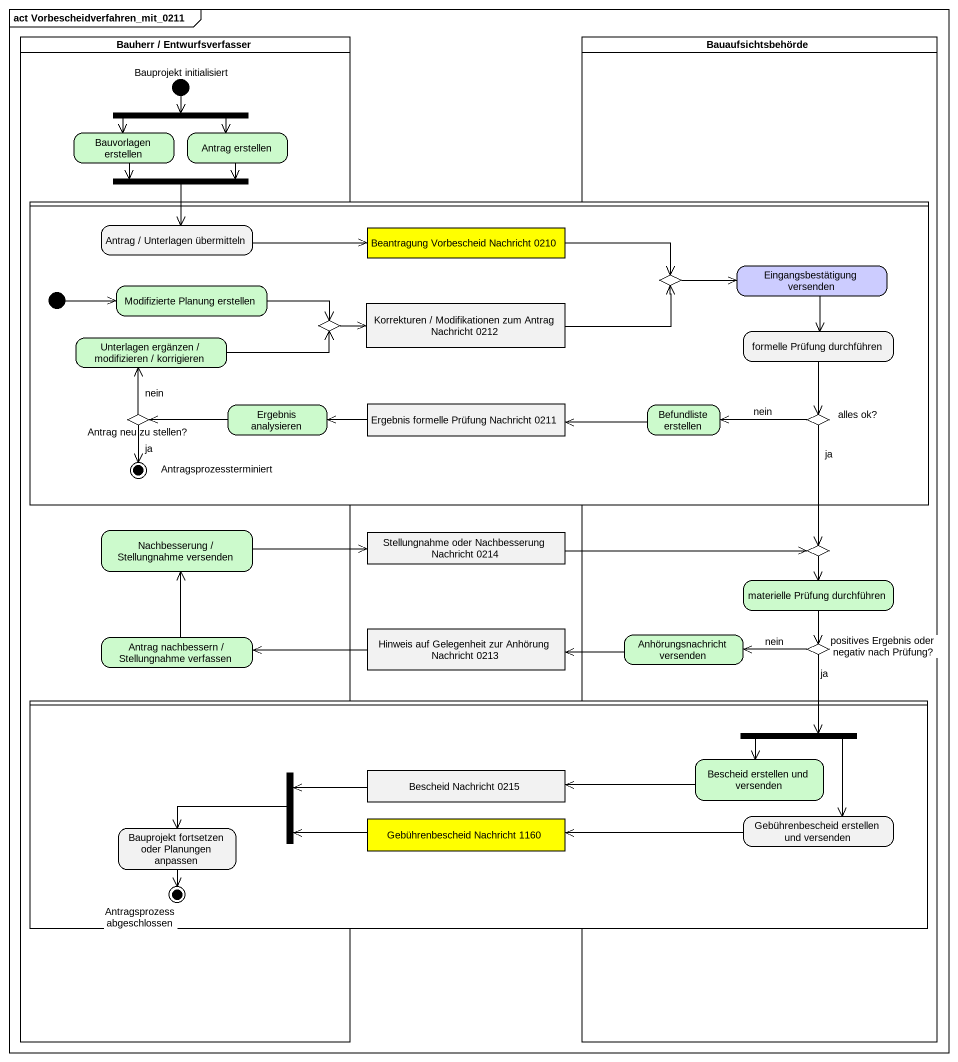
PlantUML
@startuml
mainframe act Vorbescheidverfahren_mit_0211
hide empty description
state "Bauherr / Entwurfsverfasser" as Bauherr_Entwurfsverfasser <<partition>> {
  state fork1 <<fork>>
  state "Bauprojekt initialisiert" as Bauprojekt_initialisiert <<start>>
  state "Bauvorlagen erstellen" as Bauvorlagen_erstellen #CCFACC
  state "Antrag erstellen" as Antrag_erstellen #CCFACC
  state fork2 <<join>>
  state "Nachbesserung / Stellungnahme versenden" as Nachbesserung_Stellungnahme #CCFACC
  state "Antrag nachbessern / Stellungnahme verfassen" as Antrag_nachbessern #CCFACC
}
state Bauaufsichtsbehörde <<partition>> {
  state choice3 <<choice>>
  state "materielle Prüfung durchführen" as materielle_Prüfung #CCFACC
  state "Anhörungsnachricht versenden" as Anhörungsnachricht_versenden #CCFACC
  state "positives Ergebnis oder negativ nach Prüfung?" as positives_Ergebnis_oder <<choice>>
}
state " " as lane1 <<partition>> {
  state "Antrag / Unterlagen übermitteln" as Antrag_Unterlagen
  state "Beantragung Vorbescheid Nachricht 0210" as Beantragung_Vorbescheid <<object>> #FFFF00
  state choice1 <<choice>>
  state "Eingangsbestätigung versenden" as Eingangsbestätigung #CCCCFF
  state "Modifizierte Planung erstellen" as Modifizierte_Planung #CCFACC
  state choice2 <<choice>>
  state "Korrekturen / Modifikationen zum Antrag Nachricht 0212" as Korrekturen_Modifikationen <<object>>
  state "Unterlagen ergänzen / modifizieren / korrigieren" as Unterlagen_ergänzen #CCFACC
  state "formelle Prüfung durchführen" as formelle_Prüfung_durchführen
  state "Ergebnis analysieren" as Ergebnis_analysieren #CCFACC
  state "Ergebnis formelle Prüfung Nachricht 0211" as Ergebnis_formelle_Prüfung <<object>>
  state "Befundliste erstellen" as Befundliste_erstellen #CCFACC
  state "Antrag neu zu stellen?" as Antrag_neu_zu_stellen <<choice>>
  state "alles ok?" as alles_ok <<choice>>
  state Antragsprozessterminiert <<end>>
  [*] -right-> Modifizierte_Planung
}
state "Stellungnahme oder Nachbesserung Nachricht 0214" as Stellungnahme_oder <<object>>
state "Hinweis auf Gelegenheit zur Anhörung Nachricht 0213" as Hinweis_auf_Gelegenheit_zur <<object>>
state " " as lane2 <<partition>> {
  state fork3 <<fork>>
  state fork4 <<join>>
  state "Bescheid Nachricht 0215" as Bescheid_Nachricht_0215 <<object>>
  state "Bescheid erstellen und versenden" as Bescheid_erstellen_und #CCFACC
  state "Gebührenbescheid Nachricht 1160" as Gebührenbescheid_Nachricht <<object>> #FFFF00
  state "Gebührenbescheid erstellen und versenden" as Gebührenbescheid_erstellen
  state "Bauprojekt fortsetzen oder Planungen anpassen" as Bauprojekt_fortsetzen_oder
  state "Antragsprozess abgeschlossen" as Antragsprozess_abgeschlossen <<end>>
}
fork1 -left-> Bauvorlagen_erstellen
fork1 -right-> Antrag_erstellen
Bauprojekt_initialisiert --> fork1
Bauvorlagen_erstellen -right-> fork2
Antrag_erstellen -left-> fork2
fork2 --> Antrag_Unterlagen
Antrag_Unterlagen -right-> Beantragung_Vorbescheid
Beantragung_Vorbescheid -right-> choice1
choice1 -right-> Eingangsbestätigung
Eingangsbestätigung --> formelle_Prüfung_durchführen
Modifizierte_Planung -right-> choice2
choice2 -right-> Korrekturen_Modifikationen
Korrekturen_Modifikationen -right-> choice1
Unterlagen_ergänzen -right-> choice2
formelle_Prüfung_durchführen --> alles_ok
Ergebnis_analysieren -left-> Antrag_neu_zu_stellen
Ergebnis_formelle_Prüfung -left-> Ergebnis_analysieren
Befundliste_erstellen -left-> Ergebnis_formelle_Prüfung
Antrag_neu_zu_stellen -up-> Unterlagen_ergänzen : nein
Antrag_neu_zu_stellen --> Antragsprozessterminiert : ja
alles_ok -left-> Befundliste_erstellen : nein
alles_ok --> choice3 : ja
Nachbesserung_Stellungnahme -right-> Stellungnahme_oder
Stellungnahme_oder -right-> choice3
choice3 --> materielle_Prüfung
materielle_Prüfung --> positives_Ergebnis_oder
Antrag_nachbessern -up-> Nachbesserung_Stellungnahme
Hinweis_auf_Gelegenheit_zur -left-> Antrag_nachbessern
Anhörungsnachricht_versenden -left-> Hinweis_auf_Gelegenheit_zur
positives_Ergebnis_oder -left-> Anhörungsnachricht_versenden : nein
positives_Ergebnis_oder --> fork3 : ja
fork3 --> Bescheid_erstellen_und
fork3 --> Gebührenbescheid_erstellen
fork4 -left-> Bauprojekt_fortsetzen_oder
Bescheid_Nachricht_0215 -left-> fork4
Bescheid_erstellen_und -left-> Bescheid_Nachricht_0215
Gebührenbescheid_Nachricht -left-> fork4
Gebührenbescheid_erstellen -left-> Gebührenbescheid_Nachricht
Bauprojekt_fortsetzen_oder --> Antragsprozess_abgeschlossen
@enduml
